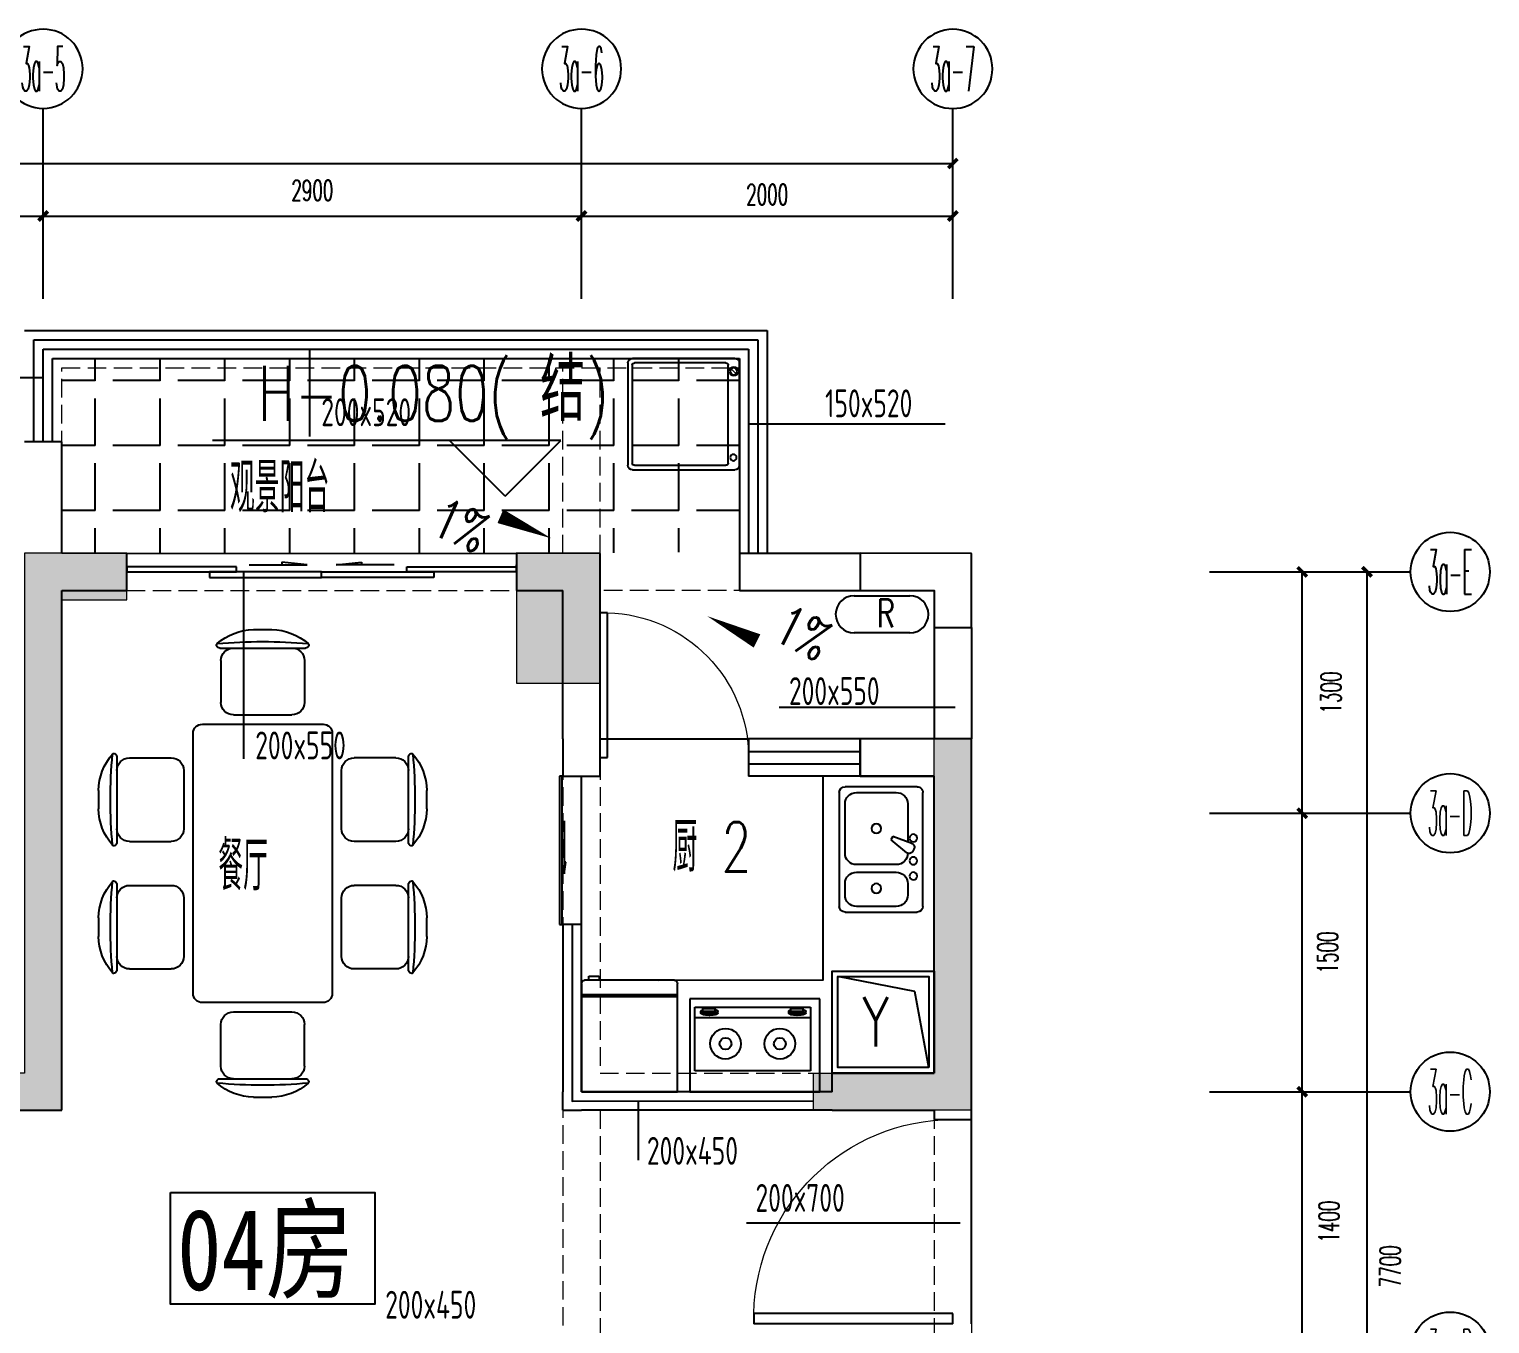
# Model space of a CAD drawing. Extents: x 184967 to 628822, y -100826 to 121332.
# Drawn here: x 519837 to 527704, y -30901 to -23928 of the extents above; entities that cross this region are included whole.
import ezdxf
from ezdxf.enums import TextEntityAlignment as Align

# ---------------------------------------------------------------- set-up
doc = ezdxf.new("R2010")
doc.units = 0
doc.header["$MEASUREMENT"] = 0
doc.linetypes.add('$3$DASH', pattern=[0.35, 0.25, -0.1])
for name, color, linetype in [('0-装饰完成面', 47, 'Continuous'), ('03-tem-3~8F$0$S-T-LINE', 1, 'Continuous'), ('1-涂料1', 251, 'Continuous'), ('4#6#-tem-3F~31F$0$S-T-SECTION', 7, 'Continuous'), ('AXIS_TEXT', 7, 'Continuous'), ('DIM_ELEV', 3, 'Continuous'), ('fur', 252, 'Continuous'), ('lvtry', 9, 'Continuous'), ('PS', 60, 'Continuous'), ('PUB_DIM', 3, 'Continuous'), ('PUB_TEXT', 7, 'Continuous'), ('TEXT', 7, 'Continuous'), ('WALL', 145, 'Continuous'), ('WINDOW', 141, 'Continuous'), ('栏杆', 4, 'Continuous'), ('热水器', 1, 'Continuous'), ('看线', 67, 'Continuous')]:
    doc.layers.add(name, color=color, linetype=linetype)
for name, color, linetype, lineweight in [('03-col-5F~23F$0$$0$COLU', 6, 'Continuous', 0), ('03-col-5F~23F$0$$0$COLU_HATCH', 251, 'Continuous', 0), ('4#6#-tem-3F~31F$0$BEAM_CON', 4, 'Continuous', 0)]:
    doc.layers.add(name, color=color, linetype=linetype, lineweight=lineweight)
doc.styles.add('-宋体', font='', dxfattribs={"width": 0.7})
doc.styles.add('4#6#-tem-3F~31F$0$23-tem-4F~10F$0$X', font='tssdeng.shx', dxfattribs={"width": 0.7, "bigfont": 'tssdchn.shx'})
doc.styles.add('_TCH_AXIS', font='COMPLEX', dxfattribs={"bigfont": 'GBCBIG'})
doc.styles.add('_TCH_DIM', font='SIMPLEX', dxfattribs={"bigfont": 'GBCBIG'})
doc.styles.add('COMPLEX', font='COMPLEX')
doc.styles.add('DIM_FONT', font='SIMPLEX.shx', dxfattribs={"width": 0.8})
doc.styles.add('宋体', font='romans.shx', dxfattribs={"height": 2, "bigfont": 'gbcbig.shx'})
doc.styles.add('尺寸标注', font='txt.shx', dxfattribs={"width": 0.6, "height": 110})
doc.styles.get('-宋体').set_extended_font_data('SimSun')
doc.dimstyles.new('1-50', dxfattribs={"dimscale": 50, "dimtxt": 110, "dimasz": 1, "dimexe": 2, "dimexo": 2, "dimgap": 0.6, "dimtad": 1, "dimdec": 0, "dimrnd": 5, "dimtxsty": '尺寸标注', "dimblk": 'ARCHTICK', "dimcen": 2.5, "dimclrd": 251, "dimclre": 251, "dimclrt": 50, "dimadec": 0, "dimazin": 0, "dimtfac": 1, "dimtdec": 0, "dimtix": 1, "dimtmove": 2, "dimatfit": 3, "dimldrblk": 'DOT', "dimfxl": 0, "dimarcsym": 0})

# ---------------------------------------------------------------- blocks, each defined once
blk = doc.blocks.new('A$C1C2A28CF')
for p, q in [((835.4, 2520), (934.6, 2520)), ((655, 2420), (1115, 2420)), ((660, 2352.5), (660, 2127.5)), ((1110, 2352.5), (1110, 2127.5)), ((727.5, 2060), (1042.5, 2060)), ((1210, 2010), (560, 2010)), ((510, 1960), (510, 560)), ((1260, 560), (1260, 1960)), ((100, 1373.4), (100, 1833.4)), ((167.5, 1828.4), (392.5, 1828.4)), ((1602.5, 1828.4), (1377.5, 1828.4)), ((1670, 1833.4), (1670, 1373.4)), ((460, 1445.9), (460, 1760.9)), ((1310, 1760.9), (1310, 1445.9)), ((0, 1553.8), (0, 1653)), ((1770, 1653), (1770, 1553.8)), ((167.5, 1378.4), (392.5, 1378.4)), ((1602.5, 1378.4), (1377.5, 1378.4)), ((100, 686.6), (100, 1146.6)), ((167.5, 1141.6), (392.5, 1141.6)), ((1602.5, 1141.6), (1377.5, 1141.6)), ((1670, 1146.6), (1670, 686.6)), ((460, 759.1), (460, 1074.1)), ((1310, 1074.1), (1310, 759.1)), ((0, 867), (0, 966.2)), ((1770, 966.2), (1770, 867)), ((167.5, 691.6), (392.5, 691.6)), ((1602.5, 691.6), (1377.5, 691.6)), ((560, 510), (1210, 510)), ((727.5, 460), (1042.5, 460)), ((660, 167.5), (660, 392.5)), ((1110, 167.5), (1110, 392.5)), ((655, 100), (1115, 100)), ((835.4, 0), (934.6, 0))]:
    blk.add_line(p, q)
for centre, radius, start, end in [((845.2, 2204.6), 315.6, 91.76514, 130.72654), ((924.8, 2204.6), 315.6, 49.27346, 88.23486), ((645.8, 2436.1), 10, 130.72654, 202.66999), ((885, -257.8), 2712.7, 84.8023, 95.1977), ((1124.2, 2436.1), 10, 337.33001, 49.27346), ((655, 2440), 20, 202.66999, 270), ((727.5, 2352.5), 67.5, 90, 180), ((1042.5, 2352.5), 67.5, 0, 90), ((1115, 2440), 20, 270, 337.33001), ((727.5, 2127.5), 67.5, 180, 270), ((1042.5, 2127.5), 67.5, 270, 0), ((560, 1960), 50, 90, 180), ((1210, 1960), 50, 0, 90), ((315.4, 1643.3), 315.6, 139.27346, 178.23486), ((2777.8, 1603.4), 2712.7, 174.8023, 185.1977), ((83.9, 1842.6), 10, 67.33001, 139.27346), ((80, 1833.4), 20, 0, 67.33001), ((167.5, 1760.9), 67.5, 90, 180), ((392.5, 1760.9), 67.5, 0, 90), ((1377.5, 1760.9), 67.5, 90, 180), ((1602.5, 1760.9), 67.5, 0, 90), ((1690, 1833.4), 20, 112.66999, 180), ((1686.1, 1842.6), 10, 40.72654, 112.66999), ((-1007.8, 1603.4), 2712.7, 354.8023, 5.1977), ((1454.6, 1643.3), 315.6, 1.76514, 40.72654), ((315.4, 1563.6), 315.6, 181.76514, 220.72654), ((1454.6, 1563.6), 315.6, 319.27346, 358.23486), ((167.5, 1445.9), 67.5, 180, 270), ((392.5, 1445.9), 67.5, 270, 0), ((1377.5, 1445.9), 67.5, 180, 270), ((1602.5, 1445.9), 67.5, 270, 0), ((83.9, 1364.2), 10, 220.72654, 292.66999), ((80, 1373.4), 20, 292.66999, 0), ((1690, 1373.4), 20, 180, 247.33001), ((1686.1, 1364.2), 10, 247.33001, 319.27346), ((315.4, 956.4), 315.6, 139.27346, 178.23486), ((2777.8, 916.6), 2712.7, 174.8023, 185.1977), ((83.9, 1155.8), 10, 67.33001, 139.27346), ((80, 1146.6), 20, 0, 67.33001), ((167.5, 1074.1), 67.5, 90, 180), ((392.5, 1074.1), 67.5, 0, 90), ((1377.5, 1074.1), 67.5, 90, 180), ((1602.5, 1074.1), 67.5, 0, 90), ((1690, 1146.6), 20, 112.66999, 180), ((1686.1, 1155.8), 10, 40.72654, 112.66999), ((-1007.8, 916.6), 2712.7, 354.8023, 5.1977), ((1454.6, 956.4), 315.6, 1.76514, 40.72654), ((315.4, 876.7), 315.6, 181.76514, 220.72654), ((1454.6, 876.7), 315.6, 319.27346, 358.23486), ((167.5, 759.1), 67.5, 180, 270), ((392.5, 759.1), 67.5, 270, 0), ((1377.5, 759.1), 67.5, 180, 270), ((1602.5, 759.1), 67.5, 270, 0), ((83.9, 677.4), 10, 220.72654, 292.66999), ((80, 686.6), 20, 292.66999, 0), ((1690, 686.6), 20, 180, 247.33001), ((1686.1, 677.4), 10, 247.33001, 319.27346), ((560, 560), 50, 180, 270), ((1210, 560), 50, 270, 0), ((727.5, 392.5), 67.5, 90, 180), ((1042.5, 392.5), 67.5, 0, 90), ((727.5, 167.5), 67.5, 180, 270), ((1042.5, 167.5), 67.5, 270, 0), ((645.8, 83.9), 10, 157.33001, 229.27346), ((655, 80), 20, 90, 157.33001), ((1115, 80), 20, 22.66999, 90), ((1124.2, 83.9), 10, 310.72654, 22.66999), ((845.2, 315.4), 315.6, 229.27346, 268.23486), ((885, 2777.8), 2712.7, 264.8023, 275.1977), ((924.8, 315.4), 315.6, 271.76514, 310.72654)]:
    blk.add_arc(centre, radius, start, end)
blk = doc.blocks.new('A$C59110635')
at = {"layer": 'lvtry', "ltscale": 10000}
for p, q in [((54.9, 539), (470, 620)), ((-20, 130), (54.9, 539))]:
    blk.add_line(p, q, dxfattribs=at)
for points in [[(-50, 100), (500, 100), (500, 650), (-50, 650)], [(-20, 130), (470, 130), (470, 620), (-20, 620)]]:
    blk.add_lwpolyline(points, close=True, dxfattribs=at)
at = {"layer": 'PUB_TEXT', "style": '宋体', "width": 0.7}
blk.add_text('Y', height=265.8, dxfattribs=at).set_placement((193.9, 243.8))
blk = doc.blocks.new('$plan$00001601')
at = {"layer": 'lvtry'}
for p, q in [((-350, 15.5, 0), (350, 15.5, 0)), ((-350, -484.5, 0), (-350, 15.5, 0)), ((350, 15.5, 0), (350, -484.5, 0)), ((-323.5, -97.6, 0), (-323.5, -440, 0)), ((299.3, -97.6, 0), (-323.5, -97.6, 0)), ((299.3, -440, 0), (299.3, -97.6, 0)), ((-323.5, -384.3, 0), (299.3, -384.3, 0)), ((-323.5, -440, 0), (299.3, -440, 0)), ((-290.9, -406.5, 0), (-290.8, -418.2, 0)), ((-215.7, -416, 0), (-280.4, -416, 0)), ((-280.4, -416, 0), (-280.4, -432.6, 0)), ((-280.4, -432.6, 0), (-215.7, -432.6, 0)), ((-215.7, -432.6, 0), (-215.7, -416, 0)), ((-199.1, -407.7, 0), (-199.1, -418.2, 0)), ((182.1, -406.5, 0), (182.2, -418.2, 0)), ((192.6, -416, 0), (192.6, -432.6, 0)), ((257.3, -416, 0), (192.6, -416, 0)), ((192.6, -432.6, 0), (257.3, -432.6, 0)), ((257.3, -432.6, 0), (257.3, -416, 0)), ((273.9, -407.7, 0), (273.9, -418.2, 0)), ((350, -484.5, 0), (-350, -484.5, 0))]:
    blk.add_line(p, q, dxfattribs=at)
for points in [[(-199.1, -407.7, 0.259034), (-201, -404.3, 0.076276), (-212.5, -399.3, 0.036515), (-226.1, -396.9, 0.026615), (-244.9, -395.9, 0.026615), (-263.8, -396.9, 0.036515), (-277.3, -399.3, 0.076276), (-288.9, -404.3, 0.259034), (-290.8, -407.7, 0.078462), (-290.6, -408.9, 0.056762)], [(-199.1, -418.2, 0.259034), (-201, -414.8, 0.076276), (-212.5, -409.9, 0.036515), (-226.1, -407.4, 0.026615), (-244.9, -406.4, 0.026615), (-263.8, -407.4, 0.036515), (-277.3, -409.9, 0.076276), (-288.9, -414.8, 0.259034), (-290.8, -418.2, 0.259034), (-288.9, -421.6, 0.056762), (-280.4, -425.6, 0.036515)], [(-215.7, -427.3, 0.008736), (-212.5, -426.6, 0.076276), (-201, -421.6, 0.259034), (-199.1, -418.2, 0.259034)], [(273.9, -407.7, 0.259034), (272, -404.3, 0.076276), (260.5, -399.3, 0.036515), (246.9, -396.9, 0.026615), (228.1, -395.9, 0.026615), (209.2, -396.9, 0.036515), (195.7, -399.3, 0.076276), (184.1, -404.3, 0.259034), (182.2, -407.7, 0.078462), (182.4, -408.9, 0.056762)], [(273.9, -418.2, 0.259034), (272, -414.8, 0.076276), (260.5, -409.9, 0.036515), (246.9, -407.4, 0.026615), (228.1, -406.4, 0.026615), (209.2, -407.4, 0.036515), (195.7, -409.9, 0.076276), (184.1, -414.8, 0.259034), (182.2, -418.2, 0.259034), (184.1, -421.6, 0.056762), (192.6, -425.6, 0.036515)], [(257.3, -427.3, 0.008736), (260.5, -426.6, 0.076276), (272, -421.6, 0.259034), (273.9, -418.2, 0.259034)]]:
    blk.add_lwpolyline(points, format="xyb", dxfattribs=at)
for centre, radius, start, end in [((-158.4, -243, 0), 82.5, 0.96398, 0), ((-158.4, -243, 0), 31.6, 0.65318, 0), ((134.3, -243, 0), 82.5, 180, 179.03602), ((134.3, -243, 0), 31.6, 180, 179.34682)]:
    blk.add_arc(centre, radius, start, end, dxfattribs=at)
blk = doc.blocks.new('$PLAN$00000400')
at = {"layer": 'lvtry', "linetype": 'ByBlock'}
for p, q in [((-517, 0), (0, 0)), ((-517, -583.8), (-517, 0)), ((0, 0), (0, -583.8)), ((0, -511.5), (-517, -511.5)), ((0, -522.6), (-517, -522.6)), ((-16.7, -600.4), (-500.3, -600.4)), ((-477.5, -600.4), (-477.5, -622.7)), ((-477.5, -622.7), (-421.9, -622.7)), ((-421.9, -622.7), (-421.9, -600.4))]:
    blk.add_line(p, q, dxfattribs=at)
for centre, start, end in [((-500.3, -583.8), 180, 270), ((-16.7, -583.8), 270, 0)]:
    blk.add_arc(centre, 16.7, start, end, dxfattribs=at)
blk = doc.blocks.new('M_E25ESP')
at = {"layer": 'lvtry'}
for p, q in [((30.7, 337.5), (419.3, 337.5)), ((0, -306.8), (0, 306.8)), ((81.8, 245.5), (81.8, 40)), ((358, 306.8), (143.2, 306.8)), ((419.3, -20.5), (419.3, 245.5)), ((450, 306.8), (450, -306.8)), ((48.4, 2), (56.6, -12.3)), ((58.9, 31.4), (162.5, 70.2)), ((172.8, 52.5), (87.3, -17.8)), ((162.5, 70.2), (172.8, 52.5)), ((143.2, -81.8), (358, -81.8)), ((358, -122.7), (143.2, -122.7)), ((81.8, -184.1), (81.8, -245.5)), ((419.3, -245.5), (419.3, -184.1)), ((143.2, -306.8), (358, -306.8)), ((419.3, -337.5), (30.7, -337.5))]:
    blk.add_line(p, q, dxfattribs=at)
for centre, radius in [((51.1, 61.4), 20.5), ((250.6, 112.5), 25.6), ((51.1, -61.4), 20.5), ((51.1, -143.2), 20.5), ((250.6, -209.7), 25.6)]:
    blk.add_circle(centre, radius, dxfattribs=at)
for centre, radius, start, end in [((30.7, 306.8), 30.7, 90, 180), ((419.3, 306.8), 30.7, 0, 90), ((143.2, 245.5), 61.4, 90, 180), ((358, 245.5), 61.4, 0, 90), ((66.1, 12.3), 20.5, 110.53768, 210), ((74.3, -2), 20.5, 210, 309.46232), ((143.2, -20.5), 61.4, 180, 270), ((358, -20.5), 61.4, 270, 0), ((143.2, -184.1), 61.4, 90, 180), ((358, -184.1), 61.4, 0, 90), ((30.7, -306.8), 30.7, 180, 270), ((143.2, -245.5), 61.4, 180, 270), ((358, -245.5), 61.4, 270, 0), ((419.3, -306.8), 30.7, 270, 0)]:
    blk.add_arc(centre, radius, start, end, dxfattribs=at)
at = {"layer": 'lvtry', "style": 'DIM_FONT', "width": 0.8, "flags": 9}
for tag in ['YSIZE', 'XSIZE']:
    blk.add_attdef(tag, (0, 0), '', height=0.5, dxfattribs=at)
blk = doc.blocks.new('R')
at = {"layer": '热水器'}
for points in [[(394599.3, -34606.2), (394899.3, -34606.2)], [(394899.3, -34806.2), (394599.3, -34806.2)]]:
    blk.add_lwpolyline(points, dxfattribs=at)
for centre, start, end in [((394599.3, -34706.2), 90, 270), ((394899.3, -34706.2), 270, 90)]:
    blk.add_arc(centre, 100, start, end, dxfattribs=at)
at = {"layer": '热水器', "style": '宋体', "width": 0.7}
blk.add_text('R', height=151.9, dxfattribs=at).set_placement((394721.3, -34776.2))
blk = doc.blocks.new('$DorLib2D$00000001')
for p, q in [((0.45, 0.975), (0.5, 0.975)), ((0.45, 0), (0.45, 0.975)), ((0.5, 0), (0.5, 0.975)), ((0.5, 0), (0.45, 0))]:
    blk.add_line(p, q)
at = {"lineweight": 13}
blk.add_arc((0.475, 0), 0.975, 91.46928, 180, dxfattribs=at)
blk = doc.blocks.new('$DorLib2D$00000138')
at = {"color": 0, "linetype": 'Continuous'}
for p, q in [((-0.2875, 0), (-0.2875, 0.1538)), ((-0.2875, 0.1538), (0, 0.1538)), ((0, 0.1538), (0, 0)), ((0.2875, 0.1538), (0, 0.1538)), ((0.2875, 0), (0.2875, 0.1538)), ((-0.5, -0.1399), (-0.5, 0)), ((-0.5, 0), (-0.2187, 0)), ((0, 0), (-0.2875, 0)), ((-0.2187, 0), (-0.2187, -0.1399)), ((0, 0), (0.2875, 0)), ((0.2187, 0), (0.2187, -0.1399)), ((0.5, 0), (0.2187, 0)), ((0.5, 0), (0.5, -0.1946)), ((0.5, -0.1399), (0.5, 0)), ((-0.2187, -0.1399), (-0.5, -0.1399)), ((0.2187, -0.1399), (0.5, -0.1399)), ((-0.1857, -0.186), (-0.037, -0.186)), ((-0.037, -0.186), (-0.1019, -0.2583)), ((-0.1019, -0.2583), (-0.1019, -0.186)), ((0.1857, -0.186), (0.037, -0.186)), ((0.037, -0.186), (0.1019, -0.2583)), ((0.1019, -0.2583), (0.1019, -0.186))]:
    blk.add_line(p, q, dxfattribs=at)
blk = doc.blocks.new('$WINLIB2D$00000001')
at = {"color": 0}
for points in [[(-0.5, 0.5), (-0.5, -0.5)], [(-0.5, 0.5), (0.5, 0.5)], [(0.5, -0.5), (0.5, 0.5)], [(0.5, 0.167), (-0.5, 0.167)], [(0.5, -0.167), (-0.5, -0.167)], [(-0.5, -0.5), (0.5, -0.5)]]:
    blk.add_lwpolyline(points, dxfattribs=at)
blk = doc.blocks.new('$plan$00000401')
for p, q in [((-276, 0), (276, 0)), ((-300, -576), (-300, -24)), ((-276, -528), (-276, -35.6)), ((-264, -23.6), (264, -23.6)), ((276, -35.6), (276, -528)), ((300, -24), (300, -576)), ((264, -540), (-264, -540)), ((276, -600), (-276, -600))]:
    blk.add_line(p, q)
at = {"lineweight": 13}
blk.add_line((-218.2, -581.8), (-242.5, -557.6), dxfattribs=at)
for centre, radius in [((-230.4, -569.7), 23.2), ((234, -568), 17.2)]:
    blk.add_circle(centre, radius)
blk.add_circle((-230.4, -569.7), 17.2, dxfattribs=at)
for centre, radius, start, end in [((-276, -24), 24, 90, 180), ((276, -24), 24, 0, 90), ((-264, -35.6), 12, 90, 180), ((264, -35.6), 12, 0, 90), ((-264, -528), 12, 180, 270), ((264, -528), 12, 270, 0), ((-276, -576), 24, 180, 270), ((276, -576), 24, 270, 0)]:
    blk.add_arc(centre, radius, start, end)
blk = doc.blocks.new('$DORLIB2D$00000129')
at = {"color": 0, "linetype": 'Continuous'}
for p, q in [((-0.5, 0.545), (-0.5, 0.6866)), ((-0.5, 0.6866), (0.5, 0.6866)), ((0.5, 0.6866), (0.5, 0.545)), ((0.5, 0.545), (-0.5, 0.545)), ((-0.5, 0.5), (-0.5, 0.545)), ((0.5, 0.5), (0.5, 0.545)), ((-0.2, 0.4375), (0.1584, 0.4375)), ((0.1584, 0.4375), (0.0804, 0.3408)), ((0.0804, 0.3408), (0.0804, 0.4375))]:
    blk.add_line(p, q, dxfattribs=at)
blk = doc.blocks.new('3#')
at = {"layer": '1-涂料1'}
h = blk.add_hatch(dxfattribs=at)
h.set_pattern_fill('ANGLE', color=256, scale=100, angle=80, style=0)
h.set_pattern_definition([(80, (-1014299.94, 87375.26), (-343.94411, 60.64663), [254, -95.25]), (170, (-1014299.94, 87375.26), (-60.64663, -343.94411), [254, -95.25])])
h.paths.add_polyline_path([(11306.2, -665.3), (10566.5, -541.2), (10566.2, -543.1), (7710.3, -39.5), (7892.6, 994.6), (11487.2, 360.8)])
at = {"layer": 'DIM_ELEV'}
for p, q in [((10463.6, 92.3), (8615.3, 418.2)), ((10116, -151.1), (9872.7, 196.5)), ((10116, -151.1), (10463.6, 92.3))]:
    blk.add_line(p, q, dxfattribs=at)
at = {"layer": 'lvtry'}
blk.add_lwpolyline([(12130.5, -2037.4), (11539.6, -1933.2), (11348.6, -3016.5), (10479, -2863.2)], dxfattribs=at)
at = {"layer": 'PS'}
for points in [[(9804.2, -75.7, 0, 0, 0), (10322.4, -418.6, 0, 80, 0), (10072.2, -253.1, 0, 0, 0)], [(11575.2, -1346.1, 0, 0, 0), (11075.8, -976.4, 0, 80, 0), (11316.9, -1154.9, 0, 0, 0)]]:
    blk.add_lwpolyline(points, format="xyseb", dxfattribs=at)
at = {"layer": 'WALL'}
for p, q in [((7814.5, 551.4), (7617.5, 586.1)), ((7710.3, -39.5), (7814.5, 551.4)), ((8055, -100.3), (7710.3, -39.5)), ((8020.2, -297.2), (8055, -100.3)), ((7189.3, -2993.9), (7675.6, -236.4)), ((7519.3, -1122.8), (7675.6, -236.4)), ((7675.6, -236.4), (8020.2, -297.2)), ((7675.6, -236.4), (7675.6, -236.4)), ((10123.1, -464.9), (10088.3, -661.9)), ((10566.2, -543.1), (10123.1, -464.9)), ((10392.6, -1527.9), (10566.2, -543.1)), ((10088.3, -661.9), (10334.5, -705.3)), ((10195.6, -1493.1), (10334.5, -705.3)), ((7189.3, -2993.9), (7519.3, -1122.8)), ((10195.6, -1493.1), (10195.6, -1493.1)), ((10357.8, -1724.8), (10392.6, -1527.9)), ((10259.4, -1707.5), (10259.4, -1707.5)), ((10259.4, -1707.5), (10357.8, -1724.8)), ((11771.3, -1771), (11736.6, -1967.9)), ((12362.2, -1875.2), (11771.3, -1771)), ((12032.3, -3746.3), (12362.2, -1875.2)), ((11736.6, -1967.9), (12130.5, -2037.4)), ((11852.7, -3613.1), (12130.5, -2037.4)), ((11852.7, -3613.1), (12130.5, -2037.4)), ((6302.7, -2837.6), (7189.3, -2993.9)), ((11293.7, -3616.1), (11311, -3517.6)), ((11311, -3517.6), (11852.7, -3613.1)), ((11276.3, -3714.5), (11817.9, -3810)), ((12006.2, -3894), (12032.3, -3746.3)), ((11817.9, -3810), (11809.3, -3859.3)), ((11809.3, -3859.3), (12006.2, -3894))]:
    blk.add_line(p, q, dxfattribs=at)
blk.add_lwpolyline([(12535.8, -890.4), (11945, -786.2), (11910.2, -983.1), (12304.1, -1052.6), (12269.4, -1249.5), (12466.4, -1284.3), (12535.8, -890.4)], dxfattribs=at)
at = {"layer": 'WINDOW'}
for p, q in [((8055, -100.3), (10123.1, -464.9)), ((10195.6, -1493.1), (10160.9, -1690.1)), ((10392.6, -1527.9), (11180.4, -1666.8)), ((10120.4, -2495.3), (10259.4, -1707.5)), ((10160.9, -1690.1), (10259.4, -1707.5)), ((10022, -2477.9), (9865.7, -3364.3)), ((9964.2, -3381.6), (10120.4, -2495.3)), ((10120.4, -2495.3), (10022, -2477.9)), ((9848.3, -3462.7), (9865.7, -3364.3)), ((11293.7, -3616.1), (9964.2, -3381.6)), ((9848.3, -3462.7), (9946.8, -3480.1)), ((11276.3, -3714.5), (9946.8, -3480.1)), ((9946.8, -3480.1), (9946.8, -3480.1)), ((11815.2, -4977.3), (12006.2, -3894))]:
    blk.add_line(p, q, dxfattribs=at)
blk.add_lwpolyline([(10071.2, -2486.6), (9906.2, -3422.2), (11186.5, -3647.9)], dxfattribs=at)
at = {"layer": '栏杆'}
for p, q in [((7666.7, 577.5), (7762.3, 1119.1)), ((7762.3, 1119.1), (11603, 441.9)), ((7716, 568.8), (7802.8, 1061.2)), ((7802.8, 1061.2), (11545.1, 401.3)), ((11545.1, 401.3), (11354.1, -682)), ((11603, 441.9), (11403.3, -690.7))]:
    blk.add_line(p, q, dxfattribs=at)
at = {"layer": '看线'}
for p, q in [((7721.7, 1177), (11660.9, 482.4)), ((7765.2, 560.1), (7843.4, 1003.3)), ((7843.4, 1003.3), (11487.2, 360.8)), ((11660.9, 482.4), (11452.6, -699.3)), ((11487.2, 360.8), (11270.1, -870.3)), ((11304.8, -673.3), (11945, -786.2)), ((11270.1, -870.3), (11910.2, -983.1))]:
    blk.add_line(p, q, dxfattribs=at)
for points in [[(12269.4, -1249.5), (12165.2, -1840.4)], [(12466.4, -1284.3), (12362.2, -1875.2)]]:
    blk.add_lwpolyline(points, dxfattribs=at)
at = {"layer": 'fur', "xscale": -0.9999999999999963, "rotation": 170.0000000004521}
blk.add_blockref('A$C1C2A28CF', (7833.6, -477.7), dxfattribs=at)
at = {"layer": 'lvtry', "yscale": -0.9999999999999998, "rotation": 260.000000000452}
blk.add_blockref('$plan$00000401', (10844.2, 169.5), dxfattribs=at)
at = {"layer": 'lvtry'}
for name, p, xscale, rotation in [('M_E25ESP', (12001.4, -2415.7), -0.9999999999999974, 350.0000000004413), ('A$C59110635', (11786.1, -3702.9), -1, 350.000000000452)]:
    blk.add_blockref(name, p, dxfattribs=dict(at, xscale=xscale, rotation=rotation))
at = {"layer": 'lvtry', "extrusion": (0, 0, -1), "zscale": -1}
for name, p, rotation in [('$PLAN$00000400', (-10473.3, -3471.4), 189.9999999995482), ('$plan$00001601', (-10886.6, -3528.5, 0), 189.9999999995545)]:
    blk.add_blockref(name, p, dxfattribs=dict(at, rotation=rotation))
at = {"layer": 'TEXT', "rotation": 350.0000000004514}
blk.add_blockref('R', (-370720.8, 101596.1), dxfattribs=at)
at = {"layer": 'WINDOW'}
for name, p, xscale, yscale, zscale, rotation in [('$DorLib2D$00000138', (9071.6, -381.1), 2100, -200, 2100, 350.0000000004524), ('$DorLib2D$00000001', (10769.1, -1695.8), -800, 800, -800, 350.0000000004525), ('$DORLIB2D$00000129', (10140.7, -2092.7), -800, 100, -800, 80.00000000044999), ('$WINLIB2D$00000001', (11458.5, -1817.4), -600, -200, -600, 350.0000000004525), ('$DorLib2D$00000001', (11812.2, -4418.3), -1100, 1100, -1100, 80.00000000045002)]:
    blk.add_blockref(name, p, dxfattribs=dict(at, xscale=xscale, yscale=yscale, zscale=zscale, rotation=rotation))
at = {"layer": 'PUB_TEXT', "style": '_TCH_DIM', "width": 0.705882}
for s, height, rotation, p in [('H-0.080(', 297.5, 350, (8875.2, 479)), (')', 297.5, 350, (10614.1, 172.4)), ('1%', 212.5, 326.50777, (9677.4, -275.2)), ('1%', 212.5, 323.48951, (11392, -1156.1))]:
    blk.add_text(s, height=height, rotation=rotation, dxfattribs=at).set_placement(p)
at = {"layer": 'PUB_TEXT', "style": '_TCH_DIM'}
blk.add_text('结', height=337.6, rotation=350, dxfattribs=at).set_placement((10372.1, 215))
at = {"layer": 'TEXT', "style": '宋体', "width": 0.7}
for s, height, p in [('观景阳台', 265.82, (8640.8, 20.7)), ('餐厅', 265.82, (8225.4, -1974.3)), ('厨', 265.8, (10652.5, -2299)), ('2', 265.8, (10913.1, -2344.9))]:
    blk.add_text(s, height=height, rotation=350, dxfattribs=at).set_placement(p)
blk = doc.blocks.new('A$C243E44B0')
at = {"layer": '03-tem-3~8F$0$S-T-LINE'}
for p, q in [((-3564.1, 3629.5), (-3564.1, 4100)), ((-5000, 3944.5), (-6283.3, 3944.5)), ((-1200, 3696.8), (-140.8, 3696.8)), ((-3920.1, 2900), (-3920.1, 1893)), ((-1034.9, 2171.7), (-86.7, 2171.7)), ((-1794.1, 53.4), (-1794.1, -269.4))]:
    blk.add_line(p, q, dxfattribs=at)
blk.add_lwpolyline([(-61.1, -607.9), (-460.8, -607.9), (-460.8, -607.9), (-1211.8, -607.9)], dxfattribs=at)
at = {"layer": '4#6#-tem-3F~31F$0$BEAM_CON', "color": 250, "linetype": '$3$DASH', "ltscale": 400}
for p, q in [((-1100, 4200), (-5100, 4200)), ((-1100, 3000), (-1100, 4200)), ((-2200, 3000), (-2200, 4000)), ((-2000, 3000), (-2000, 4000)), ((-4550, 3000), (-2450, 3000)), ((0, 3000), (-1100, 3000)), ((0, 2000), (0, 3000)), ((-4550, 2800), (-2450, 2800)), ((-200, 2800), (-2000, 2800)), ((-200, 2000), (-200, 2800)), ((-2200, 2300), (-2200, -1300)), ((-2000, 2300), (-2000, 200)), ((-2000, 200), (-850, 200)), ((-2000, 0), (-850, 0)), ((-2000, 0), (-2000, -1300)), ((-200, 0), (-200, -1216.8)), ((0, 0), (0, -1216.8))]:
    blk.add_line(p, q, dxfattribs=at)
blk.add_lwpolyline([(-4900, 3000), (-4900, 4000), (-1250, 4000), (-1250, 3000)], dxfattribs=at)
at = {"layer": '4#6#-tem-3F~31F$0$S-T-SECTION', "color": 2, "style": '4#6#-tem-3F~31F$0$23-tem-4F~10F$0$X', "width": 0.7}
for s, p in [('150x520 ', (-788, 3732.9)), ('200x520 ', (-3501.6, 3684.9)), ('200x550', (-982.7, 2183)), ('200x550 ', (-3857.6, 1890.3)), ('200x450', (-1747.8, -293.5)), ('200x700', (-1163.1, -547)), ('200x450', (-3157.6, -1122.4))]:
    blk.add_text(s, height=150, dxfattribs=at).set_placement(p)
blk = doc.blocks.new('_ArchTick')
at = {"color": 0, "linetype": 'ByBlock', "const_width": 0.4}
blk.add_lwpolyline([(-0.5, -0.5), (0.5, 0.5)], dxfattribs=at)
blk = doc.blocks.new('*D2127')
at = {"layer": 'Defpoints', "color": 0, "linetype": 'ByBlock', "transparency": 16777216}
for p in [(524812.2, -24651.4), (512512.2, -26157.6), (524812.2, -26157.6)]:
    blk.add_point(p, dxfattribs=at)
at = {"layer": 'PUB_DIM', "color": 251, "lineweight": -2, "transparency": 16777216}
for p, q in [((512512.2, -24901.4), (512512.2, -24551.4)), ((524812.2, -24901.4), (524812.2, -24551.4)), ((512512.2, -24651.4), (524812.2, -24651.4))]:
    blk.add_line(p, q, dxfattribs=at)
at = {"layer": 'PUB_DIM', "color": 251, "linetype": 'ByBlock', "lineweight": -2, "transparency": 16777216, "xscale": 50, "yscale": 50, "zscale": 50, "rotation": 180}
blk.add_blockref('_ArchTick', (512512.2, -24651.4), dxfattribs=at)
at = {"layer": 'PUB_DIM', "color": 251, "linetype": 'ByBlock', "lineweight": -2, "transparency": 16777216, "xscale": 50, "yscale": 50, "zscale": 50}
blk.add_blockref('_ArchTick', (524812.2, -24651.4), dxfattribs=at)
at = {"layer": 'PUB_DIM', "color": 50, "linetype": 'ByBlock', "transparency": 16777216, "insert": (518971.8, -24512.8), "char_height": 110, "attachment_point": 5, "style": '尺寸标注'}
blk.add_mtext('12300', dxfattribs=at)
blk = doc.blocks.new('_Dot')
at = {"color": 0, "linetype": 'ByBlock', "lineweight": -2}
blk.add_line((-0.5, 0), (-1, 0), dxfattribs=at)
at = {"color": 0, "linetype": 'ByBlock', "const_width": 0.5}
blk.add_lwpolyline([(-0.25, 0, 1), (0.25, 0, 1)], format="xyb", close=True, dxfattribs=at)
blk = doc.blocks.new('*D2130')
at = {"layer": 'Defpoints', "color": 0, "linetype": 'ByBlock', "transparency": 16777216}
for p in [(519912.2, -24934.4), (518112.2, -25662), (519912.2, -25662)]:
    blk.add_point(p, dxfattribs=at)
at = {"layer": 'PUB_DIM', "color": 251, "lineweight": -2, "transparency": 16777216}
for p, q in [((518112.2, -25184.4), (518112.2, -24834.4)), ((519912.2, -25184.4), (519912.2, -24834.4)), ((518112.2, -24934.4), (519912.2, -24934.4))]:
    blk.add_line(p, q, dxfattribs=at)
at = {"layer": 'PUB_DIM', "color": 251, "linetype": 'ByBlock', "lineweight": -2, "transparency": 16777216, "xscale": 50, "yscale": 50, "zscale": 50, "rotation": 180}
blk.add_blockref('_ArchTick', (518112.2, -24934.4), dxfattribs=at)
at = {"layer": 'PUB_DIM', "color": 251, "linetype": 'ByBlock', "lineweight": -2, "transparency": 16777216, "xscale": 50, "yscale": 50, "zscale": 50}
blk.add_blockref('_ArchTick', (519912.2, -24934.4), dxfattribs=at)
at = {"layer": 'PUB_DIM', "color": 50, "linetype": 'ByBlock', "transparency": 16777216, "insert": (518984.1, -24778.1), "char_height": 110, "attachment_point": 5, "style": '尺寸标注'}
blk.add_mtext('1800', dxfattribs=at)
blk = doc.blocks.new('*D2131')
at = {"layer": 'Defpoints', "color": 0, "linetype": 'ByBlock', "transparency": 16777216}
for p in [(522812.2, -24934.4), (519912.2, -25662), (522812.2, -25662)]:
    blk.add_point(p, dxfattribs=at)
at = {"layer": 'PUB_DIM', "color": 251, "lineweight": -2, "transparency": 16777216}
for p, q in [((519912.2, -25184.4), (519912.2, -24834.4)), ((522812.2, -25184.4), (522812.2, -24834.4)), ((519912.2, -24934.4), (522812.2, -24934.4))]:
    blk.add_line(p, q, dxfattribs=at)
at = {"layer": 'PUB_DIM', "color": 251, "linetype": 'ByBlock', "lineweight": -2, "transparency": 16777216, "xscale": 50, "yscale": 50, "zscale": 50, "rotation": 180}
blk.add_blockref('_ArchTick', (519912.2, -24934.4), dxfattribs=at)
at = {"layer": 'PUB_DIM', "color": 251, "linetype": 'ByBlock', "lineweight": -2, "transparency": 16777216, "xscale": 50, "yscale": 50, "zscale": 50}
blk.add_blockref('_ArchTick', (522812.2, -24934.4), dxfattribs=at)
at = {"layer": 'PUB_DIM', "color": 50, "linetype": 'ByBlock', "transparency": 16777216, "insert": (521362.2, -24795.8), "char_height": 110, "attachment_point": 5, "style": '尺寸标注'}
blk.add_mtext('2900', dxfattribs=at)
blk = doc.blocks.new('*D2132')
at = {"layer": 'Defpoints', "color": 0, "linetype": 'ByBlock', "transparency": 16777216}
for p in [(524812.2, -24934.4), (522812.2, -25662), (524812.2, -25662)]:
    blk.add_point(p, dxfattribs=at)
at = {"layer": 'PUB_DIM', "color": 251, "lineweight": -2, "transparency": 16777216}
for p, q in [((522812.2, -25184.4), (522812.2, -24834.4)), ((524812.2, -25184.4), (524812.2, -24834.4)), ((522812.2, -24934.4), (524812.2, -24934.4))]:
    blk.add_line(p, q, dxfattribs=at)
at = {"layer": 'PUB_DIM', "color": 251, "linetype": 'ByBlock', "lineweight": -2, "transparency": 16777216, "xscale": 50, "yscale": 50, "zscale": 50, "rotation": 180}
blk.add_blockref('_ArchTick', (522812.2, -24934.4), dxfattribs=at)
at = {"layer": 'PUB_DIM', "color": 251, "linetype": 'ByBlock', "lineweight": -2, "transparency": 16777216, "xscale": 50, "yscale": 50, "zscale": 50}
blk.add_blockref('_ArchTick', (524812.2, -24934.4), dxfattribs=at)
at = {"layer": 'PUB_DIM', "color": 50, "linetype": 'ByBlock', "transparency": 16777216, "insert": (523812.2, -24818.5), "char_height": 110, "attachment_point": 5, "style": '尺寸标注'}
blk.add_mtext('2000', dxfattribs=at)
blk = doc.blocks.new('_AXISO')
blk.add_circle((0, 0), 0.5)
at = {"layer": 'AXIS_TEXT', "style": 'COMPLEX', "width": 1.041667}
blk.add_attdef('A', text='', height=0.56, dxfattribs=at).set_placement((-0.25, -0.28), (0.25, -0.28), align=Align.FIT)
blk = doc.blocks.new('*D2138')
at = {"layer": 'Defpoints', "color": 0, "linetype": 'ByBlock', "transparency": 16777216}
for p in [(525743.1, -26851.3), (527043.1, -26851.3), (525743.1, -34551.3)]:
    blk.add_point(p, dxfattribs=at)
at = {"layer": 'PUB_DIM', "color": 251, "lineweight": -2, "transparency": 16777216}
for p, q in [((526793.1, -26851.3), (527143.1, -26851.3)), ((527043.1, -34551.3), (527043.1, -26851.3)), ((526793.1, -34551.3), (527143.1, -34551.3))]:
    blk.add_line(p, q, dxfattribs=at)
at = {"layer": 'PUB_DIM', "color": 251, "linetype": 'ByBlock', "lineweight": -2, "transparency": 16777216, "xscale": 50, "yscale": 50, "zscale": 50}
for p, rotation in [((527043.1, -26851.3), 90), ((527043.1, -34551.3), 270)]:
    blk.add_blockref('_ArchTick', p, dxfattribs=dict(at, rotation=rotation))
at = {"layer": 'PUB_DIM', "color": 50, "linetype": 'ByBlock', "transparency": 16777216, "insert": (527167.8, -30591.7), "char_height": 110, "attachment_point": 5, "rotation": 90, "style": '尺寸标注'}
blk.add_mtext('7700', dxfattribs=at)
blk = doc.blocks.new('*D2140')
at = {"layer": 'Defpoints', "color": 0, "linetype": 'ByBlock', "transparency": 16777216}
for p in [(526194.1, -29651.3), (526694.1, -29651.3), (526194.1, -31051.3)]:
    blk.add_point(p, dxfattribs=at)
at = {"layer": 'PUB_DIM', "color": 251, "lineweight": -2, "transparency": 16777216}
for p, q in [((526444.1, -29651.3), (526794.1, -29651.3)), ((526694.1, -31051.3), (526694.1, -29651.3)), ((526444.1, -31051.3), (526794.1, -31051.3))]:
    blk.add_line(p, q, dxfattribs=at)
at = {"layer": 'PUB_DIM', "color": 251, "linetype": 'ByBlock', "lineweight": -2, "transparency": 16777216, "xscale": 50, "yscale": 50, "zscale": 50}
for p, rotation in [((526694.1, -29651.3), 90), ((526694.1, -31051.3), 270)]:
    blk.add_blockref('_ArchTick', p, dxfattribs=dict(at, rotation=rotation))
at = {"layer": 'PUB_DIM', "color": 50, "linetype": 'ByBlock', "transparency": 16777216, "insert": (526838, -30351.3), "char_height": 110, "attachment_point": 5, "rotation": 90, "style": '尺寸标注'}
blk.add_mtext('1400', dxfattribs=at)
blk = doc.blocks.new('*D2141')
at = {"layer": 'Defpoints', "color": 0, "linetype": 'ByBlock', "transparency": 16777216}
for p in [(526194.1, -28151.3), (526694.1, -28151.3), (526194.1, -29651.3)]:
    blk.add_point(p, dxfattribs=at)
at = {"layer": 'PUB_DIM', "color": 251, "lineweight": -2, "transparency": 16777216}
for p, q in [((526444.1, -28151.3), (526794.1, -28151.3)), ((526694.1, -29651.3), (526694.1, -28151.3)), ((526444.1, -29651.3), (526794.1, -29651.3))]:
    blk.add_line(p, q, dxfattribs=at)
at = {"layer": 'PUB_DIM', "color": 251, "linetype": 'ByBlock', "lineweight": -2, "transparency": 16777216, "xscale": 50, "yscale": 50, "zscale": 50}
for p, rotation in [((526694.1, -28151.3), 90), ((526694.1, -29651.3), 270)]:
    blk.add_blockref('_ArchTick', p, dxfattribs=dict(at, rotation=rotation))
at = {"layer": 'PUB_DIM', "color": 50, "linetype": 'ByBlock', "transparency": 16777216, "insert": (526831.3, -28901.3), "char_height": 110, "attachment_point": 5, "rotation": 90, "style": '尺寸标注'}
blk.add_mtext('1500', dxfattribs=at)
blk = doc.blocks.new('*D2142')
at = {"layer": 'Defpoints', "color": 0, "linetype": 'ByBlock', "transparency": 16777216}
for p in [(526194.1, -26851.3), (526694.1, -26851.3), (526194.1, -28151.3)]:
    blk.add_point(p, dxfattribs=at)
at = {"layer": 'PUB_DIM', "color": 251, "lineweight": -2, "transparency": 16777216}
for p, q in [((526444.1, -26851.3), (526794.1, -26851.3)), ((526694.1, -28151.3), (526694.1, -26851.3)), ((526444.1, -28151.3), (526794.1, -28151.3))]:
    blk.add_line(p, q, dxfattribs=at)
at = {"layer": 'PUB_DIM', "color": 251, "linetype": 'ByBlock', "lineweight": -2, "transparency": 16777216, "xscale": 50, "yscale": 50, "zscale": 50}
for p, rotation in [((526694.1, -26851.3), 90), ((526694.1, -28151.3), 270)]:
    blk.add_blockref('_ArchTick', p, dxfattribs=dict(at, rotation=rotation))
at = {"layer": 'PUB_DIM', "color": 50, "linetype": 'ByBlock', "transparency": 16777216, "insert": (526848.8, -27501.3), "char_height": 110, "attachment_point": 5, "rotation": 90, "style": '尺寸标注'}
blk.add_mtext('1300', dxfattribs=at)
blk = doc.blocks.new('24GFHTY')
at = {"layer": 'PUB_DIM', "linetype": 'ByBlock'}
for p, q in [((519912.2, -25381), (519912.2, -24354.9)), ((522812.2, -25381), (522812.2, -24354.9)), ((524812.2, -25381), (524812.2, -24354.9)), ((526194.1, -26851.3), (527277.7, -26851.3)), ((526194.1, -28151.3), (527277.7, -28151.3)), ((526194.1, -29651.3), (527277.7, -29651.3))]:
    blk.add_line(p, q, dxfattribs=at)
ref = blk.add_blockref('_AXISO', (519912.2, -24141.5), dxfattribs=dict(at, xscale=-426.6560000000001, yscale=426.6560000000001, zscale=426.6560000000001))
ref.add_attrib('A', '3a-5', dxfattribs={"layer": 'AXIS_TEXT', "height": 241.35, "style": '_TCH_AXIS', "width": 0.265823}).set_placement((519791.6, -24262.2), (520032.9, -24262.2), align=Align.FIT)
ref = blk.add_blockref('_AXISO', (522812.2, -24141.5), dxfattribs=dict(at, xscale=-426.6560000000001, yscale=426.6560000000001, zscale=426.6560000000001))
ref.add_attrib('A', '3a-6', dxfattribs={"layer": 'AXIS_TEXT', "height": 241.35, "style": '_TCH_AXIS', "width": 0.265823}).set_placement((522691.6, -24262.2), (522932.9, -24262.2), align=Align.FIT)
ref = blk.add_blockref('_AXISO', (524812.2, -24141.9), dxfattribs=dict(at, xscale=-426.6560000000001, yscale=426.6560000000001, zscale=426.6560000000001))
ref.add_attrib('A', '3a-7', dxfattribs={"layer": 'AXIS_TEXT', "height": 241.35, "style": '_TCH_AXIS', "width": 0.265823}).set_placement((524691.6, -24262.5), (524932.9, -24262.5), align=Align.FIT)
ref = blk.add_blockref('_AXISO', (527491, -26851.3), dxfattribs=dict(at, xscale=426.6560000000001, yscale=426.6560000000001, zscale=426.6560000000001))
ref.add_attrib('A', '3a-E', dxfattribs={"layer": 'AXIS_TEXT', "height": 241.35, "style": '_TCH_AXIS', "width": 0.259259}).set_placement((527370.3, -26972), (527611.7, -26972), align=Align.FIT)
ref = blk.add_blockref('_AXISO', (527491, -28151.3), dxfattribs=dict(at, xscale=426.6560000000001, yscale=426.6560000000001, zscale=426.6560000000001))
ref.add_attrib('A', '3a-D', dxfattribs={"layer": 'AXIS_TEXT', "height": 241.35, "style": '_TCH_AXIS', "width": 0.256098}).set_placement((527370.3, -28272), (527611.7, -28272), align=Align.FIT)
ref = blk.add_blockref('_AXISO', (527491, -29651.3), dxfattribs=dict(at, xscale=426.6560000000001, yscale=426.6560000000001, zscale=426.6560000000001))
ref.add_attrib('A', '3a-C', dxfattribs={"layer": 'AXIS_TEXT', "height": 241.35, "style": '_TCH_AXIS', "width": 0.2625}).set_placement((527370.3, -29772), (527611.7, -29772), align=Align.FIT)
ref = blk.add_blockref('_AXISO', (527491, -31051.3), dxfattribs=dict(at, xscale=426.6560000000001, yscale=426.6560000000001, zscale=426.6560000000001))
ref.add_attrib('A', '3a-B', dxfattribs={"layer": 'AXIS_TEXT', "height": 241.35, "style": '_TCH_AXIS', "width": 0.256098}).set_placement((527370.3, -31172), (527611.7, -31172), align=Align.FIT)
for base, p1, p2, angle, text, picture, middle in [((524812.2, -24651.4), (512512.2, -26157.6), (524812.2, -26157.6), 360, '12300', '*D2127', (518971.8, -24512.8)), ((519912.2, -24934.4), (518112.2, -25662), (519912.2, -25662), 360, '1800', '*D2130', (518984.1, -24778.1)), ((522812.2, -24934.4), (519912.2, -25662), (522812.2, -25662), 360, '2900', '*D2131', (521362.2, -24795.8)), ((524812.2, -24934.4), (522812.2, -25662), (524812.2, -25662), 360, '2000', '*D2132', (523812.2, -24818.5)), ((527043.1, -26851.3), (525743.1, -34551.3), (525743.1, -26851.3), 90, '7700', '*D2138', (527167.8, -30591.7)), ((526694.1, -26851.3), (526194.1, -28151.3), (526194.1, -26851.3), 90, '1300', '*D2142', (526848.8, -27501.3)), ((526694.1, -28151.3), (526194.1, -29651.3), (526194.1, -28151.3), 90, '1500', '*D2141', (526831.3, -28901.3)), ((526694.1, -29651.3), (526194.1, -31051.3), (526194.1, -29651.3), 90, '1400', '*D2140', (526838, -30351.3))]:
    dim = blk.add_linear_dim(base=base, p1=p1, p2=p2, angle=angle, text=text, dimstyle='1-50', override={"dimfxl": 5, "dimfxlon": 1}, dxfattribs=at)
    dim.commit()
    dim.dimension.update_dxf_attribs({"geometry": picture, "text_midpoint": middle, "dimtype": 161})

msp = doc.modelspace()

# ---------------------------------------------------------------- hatches: boundary and pattern name
at = {"layer": '03-col-5F~23F$0$$0$COLU_HATCH'}
for points in [[(519312.2, -29551.3), (519312.2, -29751.3), (520012.2, -29751.3), (520012.2, -27001.3), (520362.2, -27001.3), (520362.2, -26751.3), (519812.2, -26751.3), (519812.2, -29551.3)], [(522462.2, -26751.3), (522462.2, -27001.3), (522462.2, -27451.3), (522912.2, -27451.3), (522912.2, -26751.3)], [(524912.2, -27751.3), (524912.2, -29751.3), (524062.2, -29751.3), (524062.2, -29551.3), (524712.2, -29551.3), (524712.2, -27751.3)]]:
    msp.add_hatch(color=256, dxfattribs=at).paths.add_polyline_path(points)

# ---------------------------------------------------------------- linework, layer by layer
at = {"color": 1, "linetype": 'ByBlock'}
msp.add_lwpolyline([(520598.8, -30195), (521698.8, -30195), (521698.8, -30795), (520598.8, -30795)], close=True, dxfattribs=at)
at = {"layer": '03-col-5F~23F$0$$0$COLU'}
for points in [[(519312.2, -29551.3), (519312.2, -29751.3), (520012.2, -29751.3), (520012.2, -27001.3), (520362.2, -27001.3), (520362.2, -26751.3), (519812.2, -26751.3), (519812.2, -29551.3)], [(522462.2, -26751.3), (522462.2, -27001.3), (522462.2, -27001.3), (522462.2, -27451.3), (522912.2, -27451.3), (522912.2, -26751.3)], [(524912.2, -27751.3), (524912.2, -29751.3), (524062.2, -29751.3), (524062.2, -29551.3), (524712.2, -29551.3), (524712.2, -27751.3)]]:
    msp.add_lwpolyline(points, close=True, dxfattribs=at)

# ---------------------------------------------------------------- block references
at = {"layer": '0-装饰完成面', "linetype": 'ByBlock'}
msp.add_blockref('A$C243E44B0', (524912.2, -29751.3), dxfattribs=at)
at = {"layer": '4#6#-tem-3F~31F$0$BEAM_CON', "color": 250, "linetype": '$3$DASH', "ltscale": 400, "rotation": 9.999999999567168}
msp.add_blockref('3#', (512412.2, -28051.3), dxfattribs=at)
at = {"layer": 'PUB_DIM', "linetype": 'ByBlock'}
msp.add_blockref('24GFHTY', (0, 0), dxfattribs=at)

# ---------------------------------------------------------------- texts
at = {"color": 1, "linetype": 'ByBlock', "style": '-宋体', "width": 0.8}
msp.add_text('04房', height=437.5, rotation=0.00475, dxfattribs=at).set_placement((520634.5, -30719.7))

doc.saveas('drawing.dxf')
